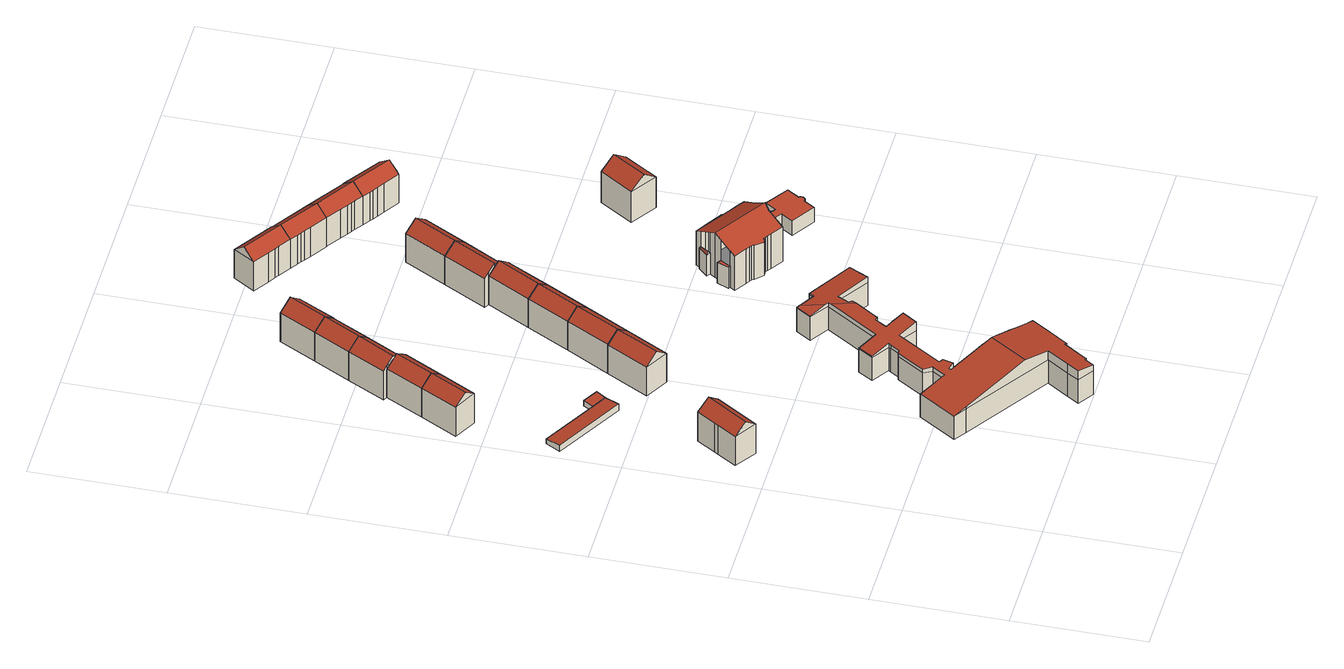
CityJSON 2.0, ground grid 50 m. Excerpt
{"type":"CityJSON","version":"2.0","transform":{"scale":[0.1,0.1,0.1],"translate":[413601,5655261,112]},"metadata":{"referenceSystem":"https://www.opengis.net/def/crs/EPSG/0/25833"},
"CityObjects":{
"building1":{"type":"Building","attributes":{"Dachtyp_tdc":"tdcFreeFormRoof","Gemeindeschluessel":14612000,"Dachneigung":36.92,"QualitaetDacherkennung":74,"Geometrietyp2DReferenz":"3000","measuredHeight":16.66,"function":"31001_9998","roofType":"5000"},"geometry":[{"type":"Solid","lod":"2","boundaries":[[[[0,1,2,3]],[[1,4,5,2]],[[4,6,7,5]],[[6,8,9,7]],[[8,10,11,9]],[[10,0,3,11]],[[10,8,12,13]],[[12,6,4,1,0,13]],[[8,6,12]],[[0,10,13]],[[3,2,5,7,9,11]]]],"semantics":{"surfaces":[{"type":"WallSurface"},{"type":"RoofSurface"},{"type":"GroundSurface"}],"values":[[0,0,0,0,0,0,1,1,0,0,2]]}}]},
"building2":{"type":"Building","attributes":{"Dachtyp_tdc":"tdcPolyFlatRoof","Gemeindeschluessel":14612000,"Dachneigung":5.34,"QualitaetDacherkennung":75,"Geometrietyp2DReferenz":"3000","measuredHeight":2.77,"function":"31001_2463","roofType":"2100"},"geometry":[{"type":"Solid","lod":"2","boundaries":[[[[14,15,16,17]],[[15,18,19,16]],[[18,20,21,19]],[[20,22,23,21]],[[22,14,17,23]],[[22,20,18,15,14]],[[17,16,19,21,23]]]],"semantics":{"surfaces":[{"type":"WallSurface"},{"type":"RoofSurface"},{"type":"GroundSurface"}],"values":[[0,0,0,0,0,1,2]]}}]},
"building3":{"type":"Building","attributes":{"Dachtyp_tdc":"tdcGableRoof","Gemeindeschluessel":14612000,"Dachneigung":35.81,"QualitaetDacherkennung":75,"Geometrietyp2DReferenz":"3000","measuredHeight":16.67,"function":"31001_9998","roofType":"3100"},"geometry":[{"type":"Solid","lod":"2","boundaries":[[[[24,25,26,27]],[[25,28,29,26]],[[28,30,31,29]],[[30,24,27,31]],[[28,25,32]],[[24,30,33]],[[25,24,33,32]],[[30,28,32,33]],[[27,26,29,31]]]],"semantics":{"surfaces":[{"type":"WallSurface"},{"type":"RoofSurface"},{"type":"GroundSurface"}],"values":[[0,0,0,0,0,0,1,1,2]]}}]},
"building4":{"type":"Building","attributes":{"Dachtyp_tdc":"tdcPolyFlatRoof","Gemeindeschluessel":14612000,"Dachneigung":7.09,"QualitaetDacherkennung":81,"Geometrietyp2DReferenz":"3000","measuredHeight":2.51,"function":"31001_9998","roofType":"2100"},"geometry":[{"type":"Solid","lod":"2","boundaries":[[[[18,34,35,36]],[[34,37,38,35]],[[37,20,39,38]],[[20,18,36,39]],[[20,37,34,18]],[[36,35,38,39]]]],"semantics":{"surfaces":[{"type":"WallSurface"},{"type":"RoofSurface"},{"type":"GroundSurface"}],"values":[[0,0,0,0,1,2]]}}]},
"building5":{"type":"Building","attributes":{"Dachtyp_tdc":"tdcFreeFormRoof","Gemeindeschluessel":14612000,"Dachneigung":36.59,"QualitaetDacherkennung":72,"Geometrietyp2DReferenz":"3000","measuredHeight":16.66,"function":"31001_9998","roofType":"5000"},"geometry":[{"type":"Solid","lod":"2","boundaries":[[[[28,40,26,29]],[[40,41,42,26]],[[41,43,44,42]],[[43,45,46,44]],[[45,28,29,46]],[[32,47,41,40]],[[28,45,43,47,32]],[[40,28,32]],[[43,41,47]],[[29,26,42,44,46]]]],"semantics":{"surfaces":[{"type":"WallSurface"},{"type":"RoofSurface"},{"type":"GroundSurface"}],"values":[[0,0,0,0,0,1,1,0,0,2]]}}]},
"building6":{"type":"Building","attributes":{"name":"6. Grundschule Am Großen Garten Dresden","Dachtyp_tdc":"tdcFreeFormRoof","Gemeindeschluessel":14612000,"Dachneigung":10.16,"QualitaetDacherkennung":4,"Geometrietyp2DReferenz":"3000","measuredHeight":16.48,"function":"31001_3021","roofType":"5000"},"geometry":[{"type":"Solid","lod":"2","boundaries":[[[[48,49,50,51]],[[51,50,52,53]],[[53,52,54,55]],[[55,54,56,57]],[[57,56,58,59,60]],[[61,62,63,64]],[[65,66,67,62,61]],[[64,63,68,69]],[[69,68,70,71]],[[71,70,72,73]],[[73,72,74,75]],[[75,74,76,77]],[[77,76,78,79]],[[79,78,80,81]],[[82,83,84,85]],[[86,87,83,82]],[[85,84,88,89]],[[89,88,66,65]],[[90,91,92,93]],[[93,92,94,95]],[[95,94,87,86]],[[96,97,98,99,100,101,102,103,104,105,106,107,108,109,110,111,112,113,114,115,116,117,118,119,120,121,122,123,124,125,126,127,128,129,130,131,132,133,134,135,136,137,138,139,140,141,142,143,144,145,146,147,148,149,150,151,152,153,154,155,156,157,158,159]],[[73,75,97,96]],[[75,77,98,97]],[[77,79,99,98]],[[79,81,100,99]],[[81,160,101,100]],[[160,161,102,101]],[[161,162,103,102]],[[162,163,104,103]],[[163,164,105,104]],[[164,165,106,105]],[[165,166,107,106]],[[166,167,108,107]],[[167,168,109,108]],[[168,169,110,109]],[[169,170,111,110]],[[170,171,112,111]],[[171,172,113,112]],[[172,173,114,113]],[[173,174,115,114]],[[174,175,116,115]],[[175,176,117,116]],[[176,177,118,117]],[[177,178,119,118]],[[178,179,120,119]],[[179,180,121,120]],[[180,181,122,121]],[[181,182,123,122]],[[182,183,124,123]],[[183,184,125,124]],[[184,185,126,125]],[[185,186,127,126]],[[186,187,128,127]],[[188,189,130,129]],[[189,190,131,130]],[[190,191,132,131]],[[191,192,133,132]],[[192,193,134,133]],[[193,194,135,134]],[[194,195,136,135]],[[195,196,137,136]],[[196,197,138,137]],[[197,198,139,138]],[[198,48,140,139]],[[48,51,141,140]],[[51,53,142,141]],[[53,55,143,142]],[[55,57,144,143]],[[57,60,145,144]],[[60,199,146,145]],[[199,200,147,146]],[[200,90,148,147]],[[90,93,149,148]],[[93,95,150,149]],[[95,86,151,150]],[[86,82,152,151]],[[82,85,153,152]],[[85,89,154,153]],[[89,65,155,154]],[[187,188,129,128]],[[65,61,156,155]],[[61,64,157,156]],[[64,69,158,157]],[[69,71,159,158]],[[71,73,96,159]],[[87,94,92,91,201,202,59,58,67,66,88,84,83]],[[80,78,76,74,72,70,68,63,62,67,58,56,54,52,50,49,203,204,205,206,207,208,209,191,190,210,211,212,213,214,215,216,217,218,219,220,221,222,223]],[[202,201,224,225]],[[226,227,228,229,230,231,232,233,234,235,236,237,238,212,211,239,240,241,242,243]],[[183,226,243,184]],[[184,243,242,185]],[[185,242,241,186]],[[186,241,240,187]],[[187,240,239,188]],[[188,239,211,210,189]],[[170,213,212,238,171]],[[171,238,237,172]],[[172,237,236,173]],[[173,236,235,174]],[[174,235,234,175]],[[175,234,233,176]],[[176,233,232,177]],[[177,232,231,178]],[[178,231,230,179]],[[179,230,229,180]],[[180,229,228,181]],[[181,228,227,182]],[[182,227,226,183]],[[199,225,224,200]],[[60,59,202,225,199]],[[200,224,201,91,90]],[[160,223,222,161]],[[81,80,223,160]],[[161,222,221,162]],[[162,221,220,163]],[[163,220,219,164]],[[164,219,218,165]],[[165,218,217,166]],[[166,217,216,167]],[[167,216,215,168]],[[168,215,214,169]],[[169,214,213,170]],[[189,210,190]],[[192,209,208,193]],[[191,209,192]],[[193,208,207,194]],[[194,207,206,195]],[[195,206,205,196]],[[196,205,204,197]],[[197,204,203,198]],[[198,203,49,48]]]],"semantics":{"surfaces":[{"type":"WallSurface"},{"type":"GroundSurface"},{"type":"RoofSurface"}],"values":[[0,0,0,0,0,0,0,0,0,0,0,0,0,0,0,0,0,0,0,0,0,1,0,0,0,0,0,0,0,0,0,0,0,0,0,0,0,0,0,0,0,0,0,0,0,0,0,0,0,0,0,0,0,0,0,0,0,0,0,0,0,0,0,0,0,0,0,0,0,0,0,0,0,0,0,0,0,0,0,0,0,0,0,0,0,0,2,2,2,2,0,0,0,0,0,0,0,0,0,0,0,0,0,0,0,0,0,0,0,0,0,0,0,0,0,0,0,0,0,0,0,0,0,0,0,0,0,0,0,0,0,0]]}}]},
"building7":{"type":"Building","attributes":{"Dachtyp_tdc":"tdcGableRoof","Gemeindeschluessel":14612000,"Dachneigung":38.42,"QualitaetDacherkennung":76,"Geometrietyp2DReferenz":"3000","measuredHeight":16.72,"function":"31001_9998","roofType":"3100"},"geometry":[{"type":"Solid","lod":"2","boundaries":[[[[244,245,246,247]],[[245,248,249,246]],[[248,250,251,249]],[[250,244,247,251]],[[248,245,252]],[[244,250,253]],[[245,244,253,252]],[[250,248,252,253]],[[247,246,249,251]]]],"semantics":{"surfaces":[{"type":"WallSurface"},{"type":"RoofSurface"},{"type":"GroundSurface"}],"values":[[0,0,0,0,0,0,1,1,2]]}}]},
"building8":{"type":"Building","attributes":{"Dachtyp_tdc":"tdcFreeFormRoof","Gemeindeschluessel":14612000,"Dachneigung":37.25,"QualitaetDacherkennung":73,"Geometrietyp2DReferenz":"3000","measuredHeight":16.71,"function":"31001_9998","roofType":"5000"},"geometry":[{"type":"Solid","lod":"2","boundaries":[[[[254,255,256,257]],[[255,258,259,256]],[[258,260,261,259]],[[260,262,263,261]],[[262,254,257,263]],[[262,260,264,265]],[[265,264,258,255,254]],[[260,258,264]],[[254,262,265]],[[257,256,259,261,263]]]],"semantics":{"surfaces":[{"type":"WallSurface"},{"type":"RoofSurface"},{"type":"GroundSurface"}],"values":[[0,0,0,0,0,1,1,0,0,2]]}}]},
"building9":{"type":"Building","attributes":{"Dachtyp_tdc":"tdcGableRoof","Gemeindeschluessel":14612000,"Dachneigung":36.87,"QualitaetDacherkennung":79,"Geometrietyp2DReferenz":"3000","measuredHeight":16.7,"function":"31001_9998","roofType":"3100"},"geometry":[{"type":"Solid","lod":"2","boundaries":[[[[266,244,247,267]],[[244,268,251,247]],[[268,269,270,251]],[[269,266,267,270]],[[268,244,271]],[[266,269,272]],[[244,266,272,271]],[[269,268,271,272]],[[267,247,251,270]]]],"semantics":{"surfaces":[{"type":"WallSurface"},{"type":"RoofSurface"},{"type":"GroundSurface"}],"values":[[0,0,0,0,0,0,1,1,2]]}}]},
"building10":{"type":"Building","attributes":{"Dachtyp_tdc":"tdcGableRoof","Gemeindeschluessel":14612000,"Dachneigung":37.43,"QualitaetDacherkennung":72,"Geometrietyp2DReferenz":"3000","measuredHeight":16.71,"function":"31001_9998","roofType":"3100"},"geometry":[{"type":"Solid","lod":"2","boundaries":[[[[258,273,274,259]],[[273,275,276,274]],[[275,260,261,276]],[[260,258,259,261]],[[275,273,277]],[[258,260,278]],[[273,258,278,277]],[[260,275,277,278]],[[259,274,276,261]]]],"semantics":{"surfaces":[{"type":"WallSurface"},{"type":"RoofSurface"},{"type":"GroundSurface"}],"values":[[0,0,0,0,0,0,1,1,2]]}}]},
"building11":{"type":"Building","attributes":{"Dachtyp_tdc":"tdcGableRoof","Gemeindeschluessel":14612000,"Dachneigung":37.38,"QualitaetDacherkennung":69,"Geometrietyp2DReferenz":"3000","measuredHeight":16.68,"function":"31001_9998","roofType":"3100"},"geometry":[{"type":"Solid","lod":"2","boundaries":[[[[279,280,281,282]],[[280,283,284,281]],[[283,285,276,284]],[[285,286,274,276]],[[286,279,282,274]],[[286,277,287,279]],[[288,289,287,277,290]],[[285,290,277,286]],[[283,288,290,285]],[[280,289,288,283]],[[279,287,289,280]],[[282,281,284,276,274]]]],"semantics":{"surfaces":[{"type":"WallSurface"},{"type":"RoofSurface"},{"type":"GroundSurface"}],"values":[[0,0,0,0,0,1,1,0,0,0,0,2]]}}]},
"building12":{"type":"Building","attributes":{"Dachtyp_tdc":"tdcGableRoof","Gemeindeschluessel":14612000,"Dachneigung":37.26,"QualitaetDacherkennung":79,"Geometrietyp2DReferenz":"3000","measuredHeight":16.71,"function":"31001_9998","roofType":"3100"},"geometry":[{"type":"Solid","lod":"2","boundaries":[[[[291,266,267,292]],[[266,293,270,267]],[[293,294,295,270]],[[294,291,292,295]],[[293,266,296]],[[291,294,297]],[[266,291,297,296]],[[294,293,296,297]],[[292,267,270,295]]]],"semantics":{"surfaces":[{"type":"WallSurface"},{"type":"RoofSurface"},{"type":"GroundSurface"}],"values":[[0,0,0,0,0,0,1,1,2]]}}]},
"building13":{"type":"Building","attributes":{"Dachtyp_tdc":"tdcGableRoof","Gemeindeschluessel":14612000,"Dachneigung":37.54,"QualitaetDacherkennung":78,"Geometrietyp2DReferenz":"3000","measuredHeight":16.73,"function":"31001_9998","roofType":"3100"},"geometry":[{"type":"Solid","lod":"2","boundaries":[[[[294,298,299,295]],[[298,300,301,299]],[[300,302,303,301]],[[302,304,305,303]],[[304,291,292,305]],[[300,298,294,297]],[[297,291,304,302,300]],[[292,306,295,299,301,303,305]],[[291,297,306,292]],[[297,294,295,306]]]],"semantics":{"surfaces":[{"type":"WallSurface"},{"type":"RoofSurface"},{"type":"GroundSurface"}],"values":[[0,0,0,0,0,1,1,2,0,0]]}}]},
"building14":{"type":"Building","attributes":{"Dachtyp_tdc":"tdcGableRoof","Gemeindeschluessel":14612000,"Dachneigung":37.43,"QualitaetDacherkennung":79,"Geometrietyp2DReferenz":"3000","measuredHeight":16.73,"function":"31001_9998","roofType":"3100"},"geometry":[{"type":"Solid","lod":"2","boundaries":[[[[307,308,309,310]],[[308,311,312,309]],[[311,313,303,312]],[[313,314,315,303]],[[314,316,299,315]],[[316,317,318,299]],[[317,307,310,318]],[[308,307,317,316,314]],[[310,309,312,303,315,299,318]],[[314,313,311,308]]]],"semantics":{"surfaces":[{"type":"WallSurface"},{"type":"RoofSurface"},{"type":"GroundSurface"}],"values":[[0,0,0,0,0,0,0,1,2,1]]}}]},
"building15":{"type":"Building","attributes":{"Gemeindeschluessel":14612000,"Geometrietyp2DReferenz":"3000","function":"31001_9998","roofType":"9999"},"children":["building15-1","building15-2","building15-3"]},
"building15-1":{"type":"BuildingPart","attributes":{"Dachtyp_tdc":"tdcPolyFlatRoof","Dachneigung":0,"QualitaetDacherkennung":30,"Geometrietyp2DReferenz":"3000","measuredHeight":9.32,"roofType":"1000"},"parents":["building15"],"geometry":[{"type":"MultiSurface","lod":"2","boundaries":[[[319,320,321,322]],[[320,323,324,321]],[[325,319,322,326]],[[325,323,320,319]],[[322,321,324,326]]],"semantics":{"surfaces":[{"type":"WallSurface"},{"type":"RoofSurface"},{"type":"GroundSurface"}],"values":[0,0,0,1,2]}}]},
"building15-2":{"type":"BuildingPart","attributes":{"Dachtyp_tdc":"tdcFreeFormRoof","Dachneigung":57.31,"QualitaetDacherkennung":11,"Geometrietyp2DReferenz":"3000","measuredHeight":10.57,"roofType":"5000"},"parents":["building15"],"geometry":[{"type":"MultiSurface","lod":"2","boundaries":[[[327,328,329,330]],[[328,331,332,329]],[[331,333,334,332]],[[335,333,331]],[[336,335,331,328]],[[336,328,327]],[[335,336,327,333]],[[330,329,332,334]]],"semantics":{"surfaces":[{"type":"WallSurface"},{"type":"RoofSurface"},{"type":"GroundSurface"}],"values":[0,0,0,1,1,0,1,2]}}]},
"building15-3":{"type":"BuildingPart","attributes":{"Dachtyp_tdc":"tdcFreeFormRoof","Dachneigung":26.39,"QualitaetDacherkennung":8,"Geometrietyp2DReferenz":"3000","measuredHeight":20.12,"roofType":"5000"},"parents":["building15"],"geometry":[{"type":"MultiSurface","lod":"2","boundaries":[[[337,338,339,334]],[[338,340,341,339]],[[340,342,343,341]],[[342,344,345,343]],[[344,346,347,345]],[[346,348,349,347]],[[348,350,351,349]],[[350,352,353,351]],[[352,354,355,353]],[[354,356,357,355]],[[356,358,359,357]],[[358,360,361,359]],[[360,362,363,361]],[[362,364,365,363]],[[364,366,367,365]],[[366,368,369,367]],[[368,370,371,369]],[[370,372,373,371]],[[372,374,375,373]],[[374,376,377,375]],[[376,378,379,377]],[[378,380,381,379]],[[380,382,383,381]],[[382,384,385,383]],[[384,386,387,385]],[[386,388,389,387]],[[388,390,326,389]],[[390,325,326]],[[391,392,393,324,323]],[[392,394,327,330,393]],[[337,334,333]],[[392,391,390,388,386,384,382,380,378,376,374,372,370,368,366,364,362,360,358,356,354]],[[354,352,350,348,346,344,342,340,338,337,394,392]],[[339,341,343,345,347,349,351,353,355,357,359,361,363,365,367,369,371,373,375,377,379,381,383,385,387,389,326,324,393,330,334]]],"semantics":{"surfaces":[{"type":"WallSurface"},{"type":"RoofSurface"},{"type":"GroundSurface"}],"values":[0,0,0,0,0,0,0,0,0,0,0,0,0,0,0,0,0,0,0,0,0,0,0,0,0,0,0,0,0,0,0,1,1,2]}}]},
"building16":{"type":"Building","attributes":{"Dachtyp_tdc":"tdcGableRoof","Gemeindeschluessel":14612000,"Dachneigung":37.09,"QualitaetDacherkennung":77,"Geometrietyp2DReferenz":"3000","measuredHeight":16.68,"function":"31001_9998","roofType":"3100"},"geometry":[{"type":"Solid","lod":"2","boundaries":[[[[395,396,397,398]],[[396,311,312,397]],[[311,307,310,312]],[[396,395,399]],[[307,311,308]],[[395,307,308,399]],[[311,396,399,308]],[[310,398,397,312]],[[307,395,398,310]]]],"semantics":{"surfaces":[{"type":"WallSurface"},{"type":"RoofSurface"},{"type":"GroundSurface"}],"values":[[0,0,0,0,0,1,1,2,0]]}}]},
"building17":{"type":"Building","attributes":{"Dachtyp_tdc":"tdcFreeFormRoof","Gemeindeschluessel":14612000,"Dachneigung":38.21,"QualitaetDacherkennung":75,"Geometrietyp2DReferenz":"3000","measuredHeight":16.64,"function":"31001_9998","roofType":"5000"},"geometry":[{"type":"Solid","lod":"2","boundaries":[[[[400,401,402,403]],[[401,404,405,402]],[[404,406,407,405]],[[406,408,409,407]],[[408,410,411,409]],[[410,412,413,411]],[[412,400,403,413]],[[414,404,401,415]],[[408,406,414,415,400,412,410]],[[401,400,415]],[[406,404,414]],[[403,402,405,407,409,411,413]]]],"semantics":{"surfaces":[{"type":"WallSurface"},{"type":"RoofSurface"},{"type":"GroundSurface"}],"values":[[0,0,0,0,0,0,0,1,1,0,0,2]]}}]},
"building18":{"type":"Building","attributes":{"Dachtyp_tdc":"tdcFreeFormRoof","Gemeindeschluessel":14612000,"Dachneigung":37.93,"QualitaetDacherkennung":77,"Geometrietyp2DReferenz":"3000","measuredHeight":16.61,"function":"31001_9998","roofType":"5000"},"geometry":[{"type":"Solid","lod":"2","boundaries":[[[[416,417,418,419]],[[417,406,407,418]],[[406,420,405,407]],[[420,421,422,405]],[[421,423,424,422]],[[423,425,426,424]],[[425,427,428,426]],[[427,416,419,428]],[[425,423,429,430,406,417,416,427]],[[429,421,420,430]],[[420,406,430]],[[423,421,429]],[[419,418,407,405,422,424,426,428]]]],"semantics":{"surfaces":[{"type":"WallSurface"},{"type":"RoofSurface"},{"type":"GroundSurface"}],"values":[[0,0,0,0,0,0,0,0,1,1,0,0,2]]}}]},
"building19":{"type":"Building","attributes":{"Dachtyp_tdc":"tdcPolyFlatRoof","Gemeindeschluessel":14612000,"Dachneigung":0,"QualitaetDacherkennung":72,"Geometrietyp2DReferenz":"3000","measuredHeight":2.66,"function":"31001_9998","roofType":"1000"},"geometry":[{"type":"Solid","lod":"2","boundaries":[[[[431,432,433,434]],[[432,435,436,433]],[[435,437,438,436]],[[437,431,434,438]],[[437,435,432,431]],[[434,433,436,438]]]],"semantics":{"surfaces":[{"type":"WallSurface"},{"type":"RoofSurface"},{"type":"GroundSurface"}],"values":[[0,0,0,0,1,2]]}}]},
"building20":{"type":"Building","attributes":{"Dachtyp_tdc":"tdcPolyFlatRoof","Gemeindeschluessel":14612000,"Dachneigung":0,"QualitaetDacherkennung":18,"Geometrietyp2DReferenz":"3000","measuredHeight":6.59,"function":"31001_9998","roofType":"1000"},"geometry":[{"type":"Solid","lod":"2","boundaries":[[[[439,440,441,442]],[[440,443,444,441]],[[443,445,446,444]],[[445,447,448,446]],[[447,449,450,448]],[[449,451,452,450]],[[451,453,454,452]],[[453,455,456,454]],[[455,457,458,456]],[[457,459,460,458]],[[459,461,462,460]],[[461,463,464,462]],[[463,465,466,464]],[[465,467,468,466]],[[467,469,470,468]],[[469,471,472,470]],[[471,473,474,472]],[[473,475,476,474]],[[475,477,478,476]],[[477,479,480,478]],[[479,481,482,480]],[[481,483,484,482]],[[483,485,486,484]],[[485,487,488,486]],[[487,489,490,488]],[[489,491,492,490]],[[491,493,494,492]],[[493,495,496,494]],[[495,497,498,496]],[[497,499,500,498]],[[499,501,502,500]],[[501,503,504,502]],[[503,505,506,504]],[[505,507,508,506]],[[507,509,510,508]],[[509,511,512,510]],[[511,513,514,512]],[[513,515,516,514]],[[515,517,518,516]],[[517,519,520,518]],[[519,521,522,520]],[[521,523,524,522]],[[523,525,526,524]],[[525,527,528,526]],[[527,529,530,528]],[[529,531,532,530]],[[531,533,534,532]],[[533,535,536,534]],[[535,537,538,536]],[[537,539,540,538]],[[539,541,542,540]],[[541,543,544,542]],[[543,545,546,544]],[[545,547,548,546]],[[547,549,550,548]],[[549,551,552,550]],[[551,553,554,552]],[[553,555,556,554]],[[555,557,558,556]],[[557,559,560,558]],[[559,561,562,560]],[[561,439,442,562]],[[561,559,557,555,553,551,549,547,545,543,541,539,537,535,533,531,529,527,525,523,521,519,517,515,513,511,509,507,505,503,501,499,497,495,493,491,489,487,485,483,481,479,477,475,473,471,469,467,465,463,461,459,457,455,453,451,449,447,445,443,440,439]],[[442,441,444,446,448,450,452,454,456,458,460,462,464,466,468,470,472,474,476,478,480,482,484,486,488,490,492,494,496,498,500,502,504,506,508,510,512,514,516,518,520,522,524,526,528,530,532,534,536,538,540,542,544,546,548,550,552,554,556,558,560,562]]]],"semantics":{"surfaces":[{"type":"WallSurface"},{"type":"RoofSurface"},{"type":"GroundSurface"}],"values":[[0,0,0,0,0,0,0,0,0,0,0,0,0,0,0,0,0,0,0,0,0,0,0,0,0,0,0,0,0,0,0,0,0,0,0,0,0,0,0,0,0,0,0,0,0,0,0,0,0,0,0,0,0,0,0,0,0,0,0,0,0,0,1,2]]}}]},
"building21":{"type":"Building","attributes":{"Dachtyp_tdc":"tdcFreeFormRoof","Gemeindeschluessel":14612000,"Dachneigung":38.27,"QualitaetDacherkennung":76,"Geometrietyp2DReferenz":"3000","measuredHeight":16.61,"function":"31001_9998","roofType":"5000"},"geometry":[{"type":"Solid","lod":"2","boundaries":[[[[563,564,565,566]],[[564,567,568,565]],[[567,569,570,568]],[[569,571,572,570]],[[571,423,573,572]],[[423,421,574,573]],[[421,575,576,574]],[[575,563,566,576]],[[577,575,421,429]],[[564,563,577,429,423,571,569,567]],[[421,423,429]],[[563,575,577]],[[566,565,568,570,572,573,574,576]]]],"semantics":{"surfaces":[{"type":"WallSurface"},{"type":"RoofSurface"},{"type":"GroundSurface"}],"values":[[0,0,0,0,0,0,0,0,1,1,0,0,2]]}}]},
"building22":{"type":"Building","attributes":{"Dachtyp_tdc":"tdcFreeFormRoof","Gemeindeschluessel":14612000,"Dachneigung":36.38,"QualitaetDacherkennung":82,"Geometrietyp2DReferenz":"3000","measuredHeight":18.03,"function":"31001_9998","roofType":"5000"},"geometry":[{"type":"Solid","lod":"2","boundaries":[[[[578,579,580,581]],[[579,582,583,580]],[[582,584,585,583]],[[584,586,587,585]],[[586,588,589,587]],[[588,590,591,589]],[[590,578,581,591]],[[592,593,579,578]],[[584,582,593,592,590,588,586]],[[582,579,593]],[[578,590,592]],[[581,580,583,585,587,589,591]]]],"semantics":{"surfaces":[{"type":"WallSurface"},{"type":"RoofSurface"},{"type":"GroundSurface"}],"values":[[0,0,0,0,0,0,0,1,1,0,0,2]]}}]},
"building23":{"type":"Building","attributes":{"Dachtyp_tdc":"tdcFreeFormRoof","Gemeindeschluessel":14612000,"Dachneigung":38.02,"QualitaetDacherkennung":74,"Geometrietyp2DReferenz":"3000","measuredHeight":16.61,"function":"31001_9998","roofType":"5000"},"geometry":[{"type":"Solid","lod":"2","boundaries":[[[[594,595,596,597]],[[595,598,599,596]],[[598,563,566,599]],[[563,600,576,566]],[[600,601,602,576]],[[601,603,604,602]],[[603,605,606,604]],[[605,607,608,606]],[[607,609,610,608]],[[609,594,597,610]],[[603,601,611]],[[600,563,577]],[[597,596,599,566,576,602,604,606,608,610]],[[611,601,600,577]],[[607,605,603,611,577,563,598,595,594,609]]]],"semantics":{"surfaces":[{"type":"WallSurface"},{"type":"GroundSurface"},{"type":"RoofSurface"}],"values":[[0,0,0,0,0,0,0,0,0,0,0,0,1,2,2]]}}]}
},
"vertices":[
[80,1115,152],[126,1186,152],[126,1186,23],[80,1115,23],[135,1200,152],[135,1200,23],[181,1272,152],[181,1272,23],[264,1219,154],[264,1219,23],[162,1061,154],[162,1061,23],[224,1244,190],[122,1087,190],
[13,1724,51],[44,1779,45],[44,1779,23],[13,1724,23],[252,1664,45],[252,1664,23],[310,1632,45],[310,1632,23],[280,1577,51],[280,1577,23],
[8,2094,153],[84,2233,153],[84,2233,23],[8,2094,23],[170,2187,156],[170,2187,23],[95,2048,156],[95,2048,23],[129,2209,190],[54,2069,190],
[272,1700,50],[272,1700,25],[252,1664,25],[330,1667,50],[330,1667,25],[310,1632,25],
[84,2233,151],[160,2375,151],[160,2375,23],[231,2336,169],[231,2336,23],[245,2328,157],[245,2328,23],[206,2350,190],
[730,715,105],[730,715,122],[735,724,122],[735,724,105],[668,767,108],[668,767,105],[704,823,108],[704,823,105],[772,779,122],[772,779,105],[897,970,122],[903,980,121],[903,980,105],[856,799,105],[856,799,133],[853,793,133],[853,793,105],[922,898,105],[922,898,131],[912,883,133],[840,795,131],[840,795,105],[812,752,131],[812,752,105],[831,740,135],[831,740,105],[835,738,136],[835,738,105],[839,735,137],[839,735,105],[881,708,146],[881,708,105],[844,652,146],[844,652,105],[1062,877,105],[1062,877,129],[943,954,123],[943,954,105],[1113,954,105],[1113,954,118],[915,911,129],[915,911,105],[893,1068,105],[893,1068,110],[938,1039,112],[938,1039,105],[952,1059,109],[952,1059,105],[831,740,1],[835,738,1],[839,735,1],[881,708,1],[844,652,1],[776,696,1],[771,689,1],[667,528,1],[679,518,1],[667,478,1],[640,486,1],[635,479,1],[661,462,1],[725,420,1],[759,398,1],[772,389,1],[818,360,1],[851,338,1],[870,326,1],[898,307,1],[944,278,1],[964,265,1],[918,194,1],[873,126,1],[871,122,1],[863,128,1],[808,45,1],[806,41,1],[803,37,1],[797,41,1],[773,4,1],[713,43,1],[741,87,1],[796,171,1],[469,384,1],[421,415,1],[513,558,1],[561,526,1],[584,512,1],[609,495,1],[641,544,1],[627,577,1],[695,681,1],[707,680,1],[730,715,1],[735,724,1],[668,767,1],[704,823,1],[772,779,1],[903,980,1],[832,1027,1],[869,1084,1],[893,1068,1],[938,1039,1],[952,1059,1],[1113,954,1],[1062,877,1],[943,954,1],[915,911,1],[922,898,1],[856,799,1],[853,793,1],[840,795,1],[812,752,1],[776,696,105],[771,689,105],[667,528,105],[679,518,105],[667,478,105],[640,486,105],[635,479,105],[661,462,105],[725,420,105],[759,398,105],[772,389,105],[818,360,105],[851,338,105],[870,326,105],[898,307,105],[944,278,105],[964,265,105],[918,194,105],[873,126,105],[871,122,105],[863,128,105],[808,45,105],[806,41,105],[803,37,105],[797,41,105],[773,4,105],[713,43,105],[741,87,105],[796,171,105],[469,384,105],[421,415,105],[513,558,105],[561,526,105],[584,512,105],[609,495,105],[641,544,105],[627,577,105],[695,681,105],[707,680,105],[832,1027,105],[869,1084,105],[879,1077,109],[895,986,120],[707,680,122],[695,681,120],[627,577,120],[641,544,126],[609,495,126],[584,512,120],[561,526,115],[469,384,115],[706,230,166],[799,372,166],[772,389,160],[759,398,158],[725,420,150],[661,462,137],[635,479,131],[640,486,131],[667,478,136],[679,518,134],[667,528,131],[771,689,131],[776,696,131],[869,1084,107],[832,1027,107],[803,37,131],[806,41,131],[808,45,131],[863,128,131],[871,122,129],[873,126,129],[918,194,129],[964,265,129],[944,278,133],[898,307,144],[870,326,150],[851,338,154],[818,360,162],[796,171,146],[741,87,146],[713,43,146],[773,4,132],[797,41,132],
[552,1611,155],[464,1451,155],[464,1451,26],[552,1611,26],[376,1500,153],[376,1500,26],[464,1660,153],[464,1660,26],[420,1476,193],[508,1636,193],
[160,2375,166],[144,2383,152],[144,2383,24],[160,2375,24],[220,2525,152],[220,2525,24],[308,2478,154],[308,2478,24],[231,2336,154],[231,2336,24],[265,2501,191],[188,2359,191],
[643,1777,155],[643,1777,26],[464,1660,155],[555,1825,155],[555,1825,26],[509,1635,193],[600,1801,193],
[296,2665,152],[296,2665,24],[383,2618,154],[383,2618,24],[341,2640,191],[266,2500,191],
[372,2805,151],[418,2779,151],[418,2779,24],[372,2805,24],[459,2758,151],[459,2758,24],[383,2618,151],[296,2665,151],[417,2780,191],[459,2758,154],[418,2779,190],[383,2618,155],
[731,1937,155],[731,1937,26],[555,1825,154],[643,1986,154],[643,1986,26],[599,1801,193],[687,1961,193],
[732,2149,154],[732,2149,26],[777,2124,193],[777,2124,26],[801,2111,172],[801,2111,26],[820,2101,155],[820,2101,26],[687,1961,26],
[803,2322,154],[848,2297,193],[848,2297,26],[803,2322,26],[891,2273,156],[891,2273,26],[801,2111,156],[759,2134,193],[759,2134,26],[732,2149,170],[713,2159,154],[713,2159,26],
[1020,1363,113],[1038,1407,113],[1038,1407,20],[1020,1363,20],[1051,1398,113],[1051,1398,20],[1026,1359,113],[1026,1359,20],
[1081,1443,113],[1067,1452,113],[1067,1452,20],[1081,1443,20],[1100,1487,113],[1100,1487,20],[1106,1483,113],[1106,1483,20],[1101,1482,119],[1074,1448,125],
[1106,1483,184],[1118,1502,173],[1118,1502,20],[1156,1478,173],[1156,1478,20],[1166,1471,173],[1166,1471,20],[1247,1418,173],[1247,1418,20],[1289,1392,173],[1289,1392,20],[1311,1377,173],[1311,1377,20],[1281,1331,200],[1281,1331,20],[1274,1319,207],[1274,1319,20],[1266,1292,221],[1266,1292,20],[1244,1274,208],[1244,1274,20],[1237,1261,200],[1237,1261,20],[1207,1215,173],[1207,1215,20],[1160,1245,173],[1160,1245,20],[1147,1254,173],[1147,1254,20],[1138,1259,173],[1138,1259,20],[1131,1264,173],[1131,1264,20],[1129,1261,171],[1129,1261,20],[1125,1259,170],[1125,1259,20],[1120,1260,168],[1120,1260,20],[1117,1259,167],[1117,1259,20],[1088,1288,172],[1088,1288,20],[1090,1290,173],[1090,1290,20],[1083,1295,173],[1083,1295,20],[1075,1300,173],[1075,1300,20],[1061,1309,173],[1061,1309,20],[1013,1340,173],[1013,1340,20],[1026,1359,184],[1051,1398,207],[1066,1421,221],[1066,1421,20],[1081,1443,207],
[892,2483,154],[980,2434,156],[980,2434,26],[892,2483,26],[937,2458,193],
[620,2959,152],[673,3042,150],[673,3042,23],[620,2959,23],[821,2946,151],[821,2946,23],[768,2865,152],[768,2865,23],[722,2894,152],[722,2894,23],[707,2903,152],[707,2903,23],[680,2921,152],[680,2921,23],[794,2905,190],[646,3000,190],
[810,2837,152],[797,2845,152],[797,2845,23],[810,2837,23],[821,2946,150],[965,2852,150],[965,2852,23],[912,2770,152],[912,2770,23],[849,2811,152],[849,2811,23],[825,2827,152],[825,2827,23],[938,2810,190],[793,2904,190],
[1279,1470,47],[1306,1514,47],[1306,1514,20],[1279,1470,20],[1375,1472,47],[1375,1472,20],[1349,1428,47],[1349,1428,20],
[1484,1221,88],[1484,1220,88],[1484,1220,23],[1484,1221,23],[1484,1218,88],[1484,1218,23],[1484,1217,88],[1484,1217,23],[1484,1216,88],[1484,1216,23],[1484,1215,88],[1484,1215,23],[1484,1213,88],[1484,1213,23],[1484,1212,88],[1484,1212,23],[1484,1211,88],[1484,1211,23],[1483,1210,88],[1483,1210,23],[1483,1208,88],[1483,1208,23],[1482,1207,88],[1482,1207,23],[1482,1206,88],[1482,1206,23],[1481,1205,88],[1481,1205,23],[1480,1204,88],[1480,1204,23],[1479,1203,88],[1479,1203,23],[1478,1202,88],[1478,1202,23],[1477,1201,88],[1477,1201,23],[1476,1201,88],[1476,1201,23],[1475,1200,88],[1475,1200,23],[1474,1199,88],[1474,1199,23],[1473,1199,88],[1473,1199,23],[1472,1198,88],[1472,1198,23],[1471,1198,88],[1471,1198,23],[1470,1198,88],[1470,1198,23],[1468,1197,88],[1468,1197,23],[1465,1200,88],[1465,1200,23],[1438,1158,88],[1438,1158,23],[1349,1214,88],[1349,1214,23],[1378,1259,88],[1378,1259,23],[1317,1299,88],[1317,1299,23],[1318,1302,88],[1318,1302,23],[1325,1298,88],[1325,1298,23],[1326,1299,88],[1326,1299,23],[1327,1301,88],[1327,1301,23],[1329,1302,88],[1329,1302,23],[1330,1303,88],[1330,1303,23],[1332,1304,88],[1332,1304,23],[1334,1305,88],[1334,1305,23],[1336,1306,88],[1336,1306,23],[1337,1307,88],[1337,1307,23],[1339,1307,88],[1339,1307,23],[1341,1308,88],[1341,1308,23],[1343,1308,88],[1343,1308,23],[1345,1308,88],[1345,1308,23],[1347,1308,88],[1347,1308,23],[1350,1309,88],[1350,1309,23],[1354,1309,88],[1354,1309,23],[1358,1309,88],[1358,1309,23],[1361,1309,88],[1361,1309,23],[1365,1308,88],[1365,1308,23],[1369,1307,88],[1369,1307,23],[1372,1306,88],[1372,1306,23],[1375,1305,88],[1375,1305,23],[1379,1303,88],[1379,1303,23],[1382,1301,88],[1382,1301,23],[1385,1299,88],[1385,1299,23],[1382,1295,88],[1382,1295,23],[1395,1286,88],[1395,1286,23],[1422,1327,88],[1422,1327,23],[1510,1270,88],[1510,1270,23],[1480,1223,88],[1480,1223,23],
[1056,2675,152],[1026,2696,152],[1026,2696,24],[1056,2675,24],[1012,2704,152],[1012,2704,24],[997,2714,152],[997,2714,24],[969,2732,152],[969,2732,24],[912,2770,24],[965,2852,24],[1110,2758,150],[1110,2758,24],[1082,2716,190],
[1291,1774,157],[1374,1901,157],[1374,1901,20],[1291,1774,20],[1472,1837,158],[1472,1837,20],[1424,1763,158],[1424,1763,20],[1412,1744,158],[1412,1744,20],[1401,1728,158],[1401,1728,20],[1390,1710,158],[1390,1710,20],[1341,1741,201],[1423,1869,201],
[1114,2638,152],[1097,2648,152],[1097,2648,24],[1114,2638,24],[1085,2656,151],[1085,2656,24],[1110,2758,151],[1255,2663,151],[1255,2663,24],[1225,2617,186],[1225,2617,24],[1207,2589,160],[1207,2589,24],[1201,2581,152],[1201,2581,24],[1143,2619,152],[1143,2619,24],[1227,2621,190]
]}
